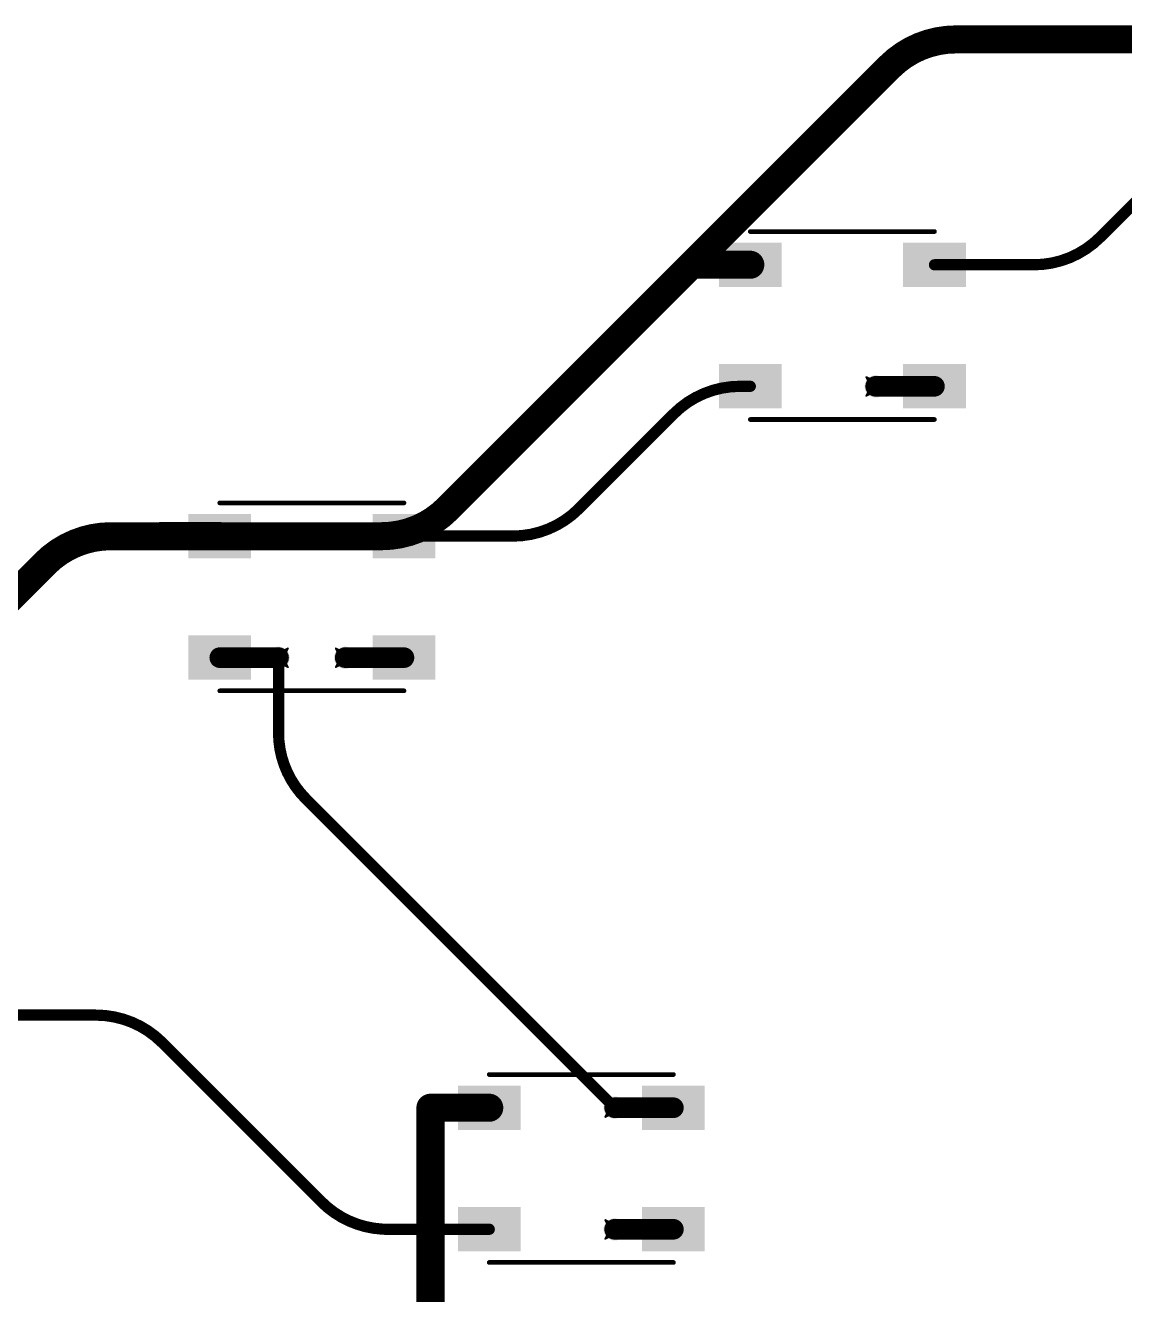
# Model space of a CAD drawing. Header units: inches. Extents: x -11 to 1110, y -7 to 455.
# Drawn here: x 192.5 to 222.35, y 258.86 to 293.32 of the extents above; entities that cross this region are included whole.
import ezdxf

# ---------------------------------------------------------------- set-up
doc = ezdxf.new("R2010")
doc.units = ezdxf.units.IN
for name, color, linetype in [('Bottom Layer', 5, 'Continuous'), ('Drill Drawing', 1, 'Continuous'), ('Top Layer', 1, 'Continuous'), ('Top Overlay', 2, 'Continuous'), ('Top Paste', 8, 'Continuous'), ('Top Solder', 216, 'Continuous'), ('Via Holes', 16, 'Continuous')]:
    doc.layers.add(name, color=color, linetype=linetype)

# ---------------------------------------------------------------- blocks, each defined once
blk = doc.blocks.new('WS2812B_B_W_47')
at = {"layer": 'Top Layer'}
for points in [[(-3.24999985, 2.15000078), (-1.75000031, 2.15000078), (-1.75000031, 1.15000278), (-3.24999985, 1.15000278)], [(3.24999985, 1.15000278), (1.75000031, 1.15000278), (1.75000031, 2.15000078), (3.24999985, 2.15000078)], [(-3.24999985, -1.15000024), (-1.75000031, -1.15000024), (-1.75000031, -2.14999824), (-3.24999985, -2.14999824)], [(1.75000031, -1.15000024), (3.24999985, -1.15000024), (3.24999985, -2.14999824), (1.75000031, -2.14999824)]]:
    blk.add_hatch(color=1, dxfattribs=at).paths.add_polyline_path(points)
at = {"layer": 'Top Paste'}
for points in [[(-3.24999985, 2.15000078), (-1.75000031, 2.15000078), (-1.75000031, 1.15000278), (-3.24999985, 1.15000278)], [(3.24999985, 1.15000278), (1.75000031, 1.15000278), (1.75000031, 2.15000078), (3.24999985, 2.15000078)], [(-3.24999985, -1.15000024), (-1.75000031, -1.15000024), (-1.75000031, -2.14999824), (-3.24999985, -2.14999824)], [(1.75000031, -1.15000024), (3.24999985, -1.15000024), (3.24999985, -2.14999824), (1.75000031, -2.14999824)]]:
    blk.add_hatch(color=8, dxfattribs=at).paths.add_polyline_path(points)
at = {"layer": 'Top Solder'}
for points in [[(-3.35159985, 2.25160078), (-1.64840031, 2.25160078), (-1.64840031, 1.04840278), (-3.35159985, 1.04840278)], [(3.35159985, 1.04840278), (1.64840031, 1.04840278), (1.64840031, 2.25160078), (3.35159985, 2.25160078)], [(-3.35159985, -1.04840024), (-1.64840031, -1.04840024), (-1.64840031, -2.25159824), (-3.35159985, -2.25159824)], [(1.64840031, -1.04840024), (3.35159985, -1.04840024), (3.35159985, -2.25159824), (1.64840031, -2.25159824)]]:
    blk.add_hatch(color=216, dxfattribs=at).paths.add_polyline_path(points)
at = {"layer": 'Top Overlay'}
for points in [[(-2.50000008, 2.55080008, 0.127, 0.127, 0), (2.50000008, 2.55080008, 0.127, 0.127, 0)], [(-3.556, 1.8034, 0.254, 0.254, 0), (-3.429, 1.6764, 0.254, 0.254, 0)], [(-3.556, 1.5494, 0.254, 0.254, 0), (-3.556, 1.8034, 0.254, 0.254, 0)], [(-3.556, 1.5494, 0.254, 0.254, 0), (-3.429, 1.6764, 0.254, 0.254, 0)], [(-2.50000008, -2.55079754, 0.127, 0.127, 0), (2.50000008, -2.55079754, 0.127, 0.127, 0)]]:
    blk.add_lwpolyline(points, format="xyseb", dxfattribs=at)
for points in [[(-2.53175008, 2.55080008, 0.0635, 0.0635, 1), (-2.46825008, 2.55080008, 0.0635, 0.0635, 1)], [(2.46825008, 2.55080008, 0.0635, 0.0635, 1), (2.53175008, 2.55080008, 0.0635, 0.0635, 1)], [(-3.619499999999999, 1.8034, 0.127, 0.127, 1), (-3.4925, 1.8034, 0.127, 0.127, 1)], [(-3.619499999999999, 1.8034, 0.127, 0.127, 1), (-3.4925, 1.8034, 0.127, 0.127, 1)], [(-3.4925, 1.6764, 0.127, 0.127, 1), (-3.3655, 1.6764, 0.127, 0.127, 1)], [(-3.4925, 1.6764, 0.127, 0.127, 1), (-3.3655, 1.6764, 0.127, 0.127, 1)], [(-3.619499999999999, 1.5494, 0.127, 0.127, 1), (-3.4925, 1.5494, 0.127, 0.127, 1)], [(-3.619499999999999, 1.5494, 0.127, 0.127, 1), (-3.4925, 1.5494, 0.127, 0.127, 1)], [(-2.53175008, -2.55079754, 0.0635, 0.0635, 1), (-2.46825008, -2.55079754, 0.0635, 0.0635, 1)], [(2.46825008, -2.55079754, 0.0635, 0.0635, 1), (2.53175008, -2.55079754, 0.0635, 0.0635, 1)]]:
    blk.add_lwpolyline(points, format="xyseb", close=True, dxfattribs=at)
blk = doc.blocks.new('WS2812B_B_W_56')
at = {"layer": 'Top Layer'}
for points in [[(-3.24999985, 2.15000078), (-1.75000031, 2.15000078), (-1.75000031, 1.15000278), (-3.24999985, 1.15000278)], [(3.24999985, 1.15000278), (1.75000031, 1.15000278), (1.75000031, 2.15000078), (3.24999985, 2.15000078)], [(-3.24999985, -1.15000024), (-1.75000031, -1.15000024), (-1.75000031, -2.14999824), (-3.24999985, -2.14999824)], [(1.75000031, -1.15000024), (3.24999985, -1.15000024), (3.24999985, -2.14999824), (1.75000031, -2.14999824)]]:
    blk.add_hatch(color=1, dxfattribs=at).paths.add_polyline_path(points)
at = {"layer": 'Top Paste'}
for points in [[(-3.24999985, 2.15000078), (-1.75000031, 2.15000078), (-1.75000031, 1.15000278), (-3.24999985, 1.15000278)], [(3.24999985, 1.15000278), (1.75000031, 1.15000278), (1.75000031, 2.15000078), (3.24999985, 2.15000078)], [(-3.24999985, -1.15000024), (-1.75000031, -1.15000024), (-1.75000031, -2.14999824), (-3.24999985, -2.14999824)], [(1.75000031, -1.15000024), (3.24999985, -1.15000024), (3.24999985, -2.14999824), (1.75000031, -2.14999824)]]:
    blk.add_hatch(color=8, dxfattribs=at).paths.add_polyline_path(points)
at = {"layer": 'Top Solder'}
for points in [[(-3.35159985, 2.25160078), (-1.64840031, 2.25160078), (-1.64840031, 1.04840278), (-3.35159985, 1.04840278)], [(3.35159985, 1.04840278), (1.64840031, 1.04840278), (1.64840031, 2.25160078), (3.35159985, 2.25160078)], [(-3.35159985, -1.04840024), (-1.64840031, -1.04840024), (-1.64840031, -2.25159824), (-3.35159985, -2.25159824)], [(1.64840031, -1.04840024), (3.35159985, -1.04840024), (3.35159985, -2.25159824), (1.64840031, -2.25159824)]]:
    blk.add_hatch(color=216, dxfattribs=at).paths.add_polyline_path(points)
at = {"layer": 'Top Overlay'}
for points in [[(-2.50000008, 2.55080008, 0.127, 0.127, 0), (2.50000008, 2.55080008, 0.127, 0.127, 0)], [(-3.556, 1.8034, 0.254, 0.254, 0), (-3.429, 1.6764, 0.254, 0.254, 0)], [(-3.556, 1.5494, 0.254, 0.254, 0), (-3.556, 1.8034, 0.254, 0.254, 0)], [(-3.556, 1.5494, 0.254, 0.254, 0), (-3.429, 1.6764, 0.254, 0.254, 0)], [(-2.50000008, -2.55079754, 0.127, 0.127, 0), (2.50000008, -2.55079754, 0.127, 0.127, 0)]]:
    blk.add_lwpolyline(points, format="xyseb", dxfattribs=at)
for points in [[(-2.53175008, 2.55080008, 0.0635, 0.0635, 1), (-2.46825008, 2.55080008, 0.0635, 0.0635, 1)], [(2.46825008, 2.55080008, 0.0635, 0.0635, 1), (2.53175008, 2.55080008, 0.0635, 0.0635, 1)], [(-3.619499999999999, 1.8034, 0.127, 0.127, 1), (-3.4925, 1.8034, 0.127, 0.127, 1)], [(-3.619499999999999, 1.8034, 0.127, 0.127, 1), (-3.4925, 1.8034, 0.127, 0.127, 1)], [(-3.4925, 1.6764, 0.127, 0.127, 1), (-3.3655, 1.6764, 0.127, 0.127, 1)], [(-3.4925, 1.6764, 0.127, 0.127, 1), (-3.3655, 1.6764, 0.127, 0.127, 1)], [(-3.619499999999999, 1.5494, 0.127, 0.127, 1), (-3.4925, 1.5494, 0.127, 0.127, 1)], [(-3.619499999999999, 1.5494, 0.127, 0.127, 1), (-3.4925, 1.5494, 0.127, 0.127, 1)], [(-2.53175008, -2.55079754, 0.0635, 0.0635, 1), (-2.46825008, -2.55079754, 0.0635, 0.0635, 1)], [(2.46825008, -2.55079754, 0.0635, 0.0635, 1), (2.53175008, -2.55079754, 0.0635, 0.0635, 1)]]:
    blk.add_lwpolyline(points, format="xyseb", close=True, dxfattribs=at)
blk = doc.blocks.new('WS2812B_B_W_225')
at = {"layer": 'Top Layer'}
for points in [[(-3.24999985, 2.15000078), (-1.75000031, 2.15000078), (-1.75000031, 1.15000278), (-3.24999985, 1.15000278)], [(3.24999985, 1.15000278), (1.75000031, 1.15000278), (1.75000031, 2.15000078), (3.24999985, 2.15000078)], [(-3.24999985, -1.15000024), (-1.75000031, -1.15000024), (-1.75000031, -2.14999824), (-3.24999985, -2.14999824)], [(1.75000031, -1.15000024), (3.24999985, -1.15000024), (3.24999985, -2.14999824), (1.75000031, -2.14999824)]]:
    blk.add_hatch(color=1, dxfattribs=at).paths.add_polyline_path(points)
at = {"layer": 'Top Paste'}
for points in [[(-3.24999985, 2.15000078), (-1.75000031, 2.15000078), (-1.75000031, 1.15000278), (-3.24999985, 1.15000278)], [(3.24999985, 1.15000278), (1.75000031, 1.15000278), (1.75000031, 2.15000078), (3.24999985, 2.15000078)], [(-3.24999985, -1.15000024), (-1.75000031, -1.15000024), (-1.75000031, -2.14999824), (-3.24999985, -2.14999824)], [(1.75000031, -1.15000024), (3.24999985, -1.15000024), (3.24999985, -2.14999824), (1.75000031, -2.14999824)]]:
    blk.add_hatch(color=8, dxfattribs=at).paths.add_polyline_path(points)
at = {"layer": 'Top Solder'}
for points in [[(-3.35159985, 2.25160078), (-1.64840031, 2.25160078), (-1.64840031, 1.04840278), (-3.35159985, 1.04840278)], [(3.35159985, 1.04840278), (1.64840031, 1.04840278), (1.64840031, 2.25160078), (3.35159985, 2.25160078)], [(-3.35159985, -1.04840024), (-1.64840031, -1.04840024), (-1.64840031, -2.25159824), (-3.35159985, -2.25159824)], [(1.64840031, -1.04840024), (3.35159985, -1.04840024), (3.35159985, -2.25159824), (1.64840031, -2.25159824)]]:
    blk.add_hatch(color=216, dxfattribs=at).paths.add_polyline_path(points)
at = {"layer": 'Top Overlay'}
for points in [[(-2.50000008, 2.55080008, 0.127, 0.127, 0), (2.50000008, 2.55080008, 0.127, 0.127, 0)], [(-3.556, 1.8034, 0.254, 0.254, 0), (-3.429, 1.6764, 0.254, 0.254, 0)], [(-3.556, 1.5494, 0.254, 0.254, 0), (-3.556, 1.8034, 0.254, 0.254, 0)], [(-3.556, 1.5494, 0.254, 0.254, 0), (-3.429, 1.6764, 0.254, 0.254, 0)], [(-2.50000008, -2.55079754, 0.127, 0.127, 0), (2.50000008, -2.55079754, 0.127, 0.127, 0)]]:
    blk.add_lwpolyline(points, format="xyseb", dxfattribs=at)
for points in [[(-2.53175008, 2.55080008, 0.0635, 0.0635, 1), (-2.46825008, 2.55080008, 0.0635, 0.0635, 1)], [(2.46825008, 2.55080008, 0.0635, 0.0635, 1), (2.53175008, 2.55080008, 0.0635, 0.0635, 1)], [(-3.619499999999999, 1.8034, 0.127, 0.127, 1), (-3.4925, 1.8034, 0.127, 0.127, 1)], [(-3.619499999999999, 1.8034, 0.127, 0.127, 1), (-3.4925, 1.8034, 0.127, 0.127, 1)], [(-3.4925, 1.6764, 0.127, 0.127, 1), (-3.3655, 1.6764, 0.127, 0.127, 1)], [(-3.4925, 1.6764, 0.127, 0.127, 1), (-3.3655, 1.6764, 0.127, 0.127, 1)], [(-3.619499999999999, 1.5494, 0.127, 0.127, 1), (-3.4925, 1.5494, 0.127, 0.127, 1)], [(-3.619499999999999, 1.5494, 0.127, 0.127, 1), (-3.4925, 1.5494, 0.127, 0.127, 1)], [(-2.53175008, -2.55079754, 0.0635, 0.0635, 1), (-2.46825008, -2.55079754, 0.0635, 0.0635, 1)], [(2.46825008, -2.55079754, 0.0635, 0.0635, 1), (2.53175008, -2.55079754, 0.0635, 0.0635, 1)]]:
    blk.add_lwpolyline(points, format="xyseb", close=True, dxfattribs=at)

msp = doc.modelspace()

# ---------------------------------------------------------------- hatches: boundary and pattern name
at = {"layer": 'Bottom Layer'}
h = msp.add_hatch(color=5, dxfattribs=at)
edge = h.paths.add_edge_path()
edge.add_arc((210.58816912, 286.8190098), 0.2999994, 0, 360)
h = msp.add_hatch(color=5, dxfattribs=at)
edge = h.paths.add_edge_path()
edge.add_arc((215.58816928, 283.51900878), 0.2999994, 0, 360)
h = msp.add_hatch(color=5, dxfattribs=at)
edge = h.paths.add_edge_path()
edge.add_arc((196.18636912, 279.4530098), 0.2999994, 0, 360)
h = msp.add_hatch(color=5, dxfattribs=at)
edge = h.paths.add_edge_path()
edge.add_arc((199.3776302, 276.15300878), 0.2999994, 0, 360)
h = msp.add_hatch(color=5, dxfattribs=at)
edge = h.paths.add_edge_path()
edge.add_arc((201.18636928, 276.15300878), 0.2999994, 0, 360)
h = msp.add_hatch(color=5, dxfattribs=at)
edge = h.paths.add_edge_path()
edge.add_arc((203.50156912, 263.9336098), 0.2999994, 0, 360)
h = msp.add_hatch(color=5, dxfattribs=at)
edge = h.paths.add_edge_path()
edge.add_arc((208.50156928, 263.9403916), 0.2999994, 0, 360)
h = msp.add_hatch(color=5, dxfattribs=at)
edge = h.paths.add_edge_path()
edge.add_arc((208.50156928, 260.63360878), 0.2999994, 0, 360)
at = {"layer": 'Top Layer'}
h = msp.add_hatch(color=1, dxfattribs=at)
edge = h.paths.add_edge_path()
edge.add_arc((210.58816912, 286.8190098), 0.2999994, 0, 360)
h = msp.add_hatch(color=1, dxfattribs=at)
edge = h.paths.add_edge_path()
edge.add_arc((215.58816928, 283.51900878), 0.2999994, 0, 360)
h = msp.add_hatch(color=1, dxfattribs=at)
edge = h.paths.add_edge_path()
edge.add_arc((196.18636912, 279.4530098), 0.2999994, 0, 360)
h = msp.add_hatch(color=1, dxfattribs=at)
edge = h.paths.add_edge_path()
edge.add_arc((199.3776302, 276.15300878), 0.2999994, 0, 360)
h = msp.add_hatch(color=1, dxfattribs=at)
edge = h.paths.add_edge_path()
edge.add_arc((201.18636928, 276.15300878), 0.2999994, 0, 360)
h = msp.add_hatch(color=1, dxfattribs=at)
edge = h.paths.add_edge_path()
edge.add_arc((203.50156912, 263.9336098), 0.2999994, 0, 360)
h = msp.add_hatch(color=1, dxfattribs=at)
edge = h.paths.add_edge_path()
edge.add_arc((208.50156928, 263.9403916), 0.2999994, 0, 360)
h = msp.add_hatch(color=1, dxfattribs=at)
edge = h.paths.add_edge_path()
edge.add_arc((208.50156928, 260.63360878), 0.2999994, 0, 360)
at = {"layer": 'Via Holes'}
h = msp.add_hatch(color=7, dxfattribs=at)
edge = h.paths.add_edge_path()
edge.add_arc((210.58816912, 286.8190098), 0.1499997, 0, 360)
h = msp.add_hatch(color=7, dxfattribs=at)
edge = h.paths.add_edge_path()
edge.add_arc((215.58816928, 283.51900878), 0.1499997, 0, 360)
h = msp.add_hatch(color=7, dxfattribs=at)
edge = h.paths.add_edge_path()
edge.add_arc((196.18636912, 279.4530098), 0.1499997, 0, 360)
h = msp.add_hatch(color=7, dxfattribs=at)
edge = h.paths.add_edge_path()
edge.add_arc((199.3776302, 276.15300878), 0.1499997, 0, 360)
h = msp.add_hatch(color=7, dxfattribs=at)
edge = h.paths.add_edge_path()
edge.add_arc((201.18636928, 276.15300878), 0.1499997, 0, 360)
h = msp.add_hatch(color=7, dxfattribs=at)
edge = h.paths.add_edge_path()
edge.add_arc((203.50156912, 263.9336098), 0.1499997, 0, 360)
h = msp.add_hatch(color=7, dxfattribs=at)
edge = h.paths.add_edge_path()
edge.add_arc((208.50156928, 263.9403916), 0.1499997, 0, 360)
h = msp.add_hatch(color=7, dxfattribs=at)
edge = h.paths.add_edge_path()
edge.add_arc((208.50156928, 260.63360878), 0.1499997, 0, 360)

# ---------------------------------------------------------------- linework, layer by layer
at = {"layer": 'Bottom Layer'}
for points in [[(215.9656209, 292.19646158, 0.7619999999999999, 0.7619999999999999, -0.198912367379658), (217.76167268, 292.9404098, 0.7619999999999999, 0.7619999999999999, 0)], [(217.76167268, 292.9404098, 0.7619999999999999, 0.7619999999999999, 0), (225.39636912, 292.9404098, 0.7619999999999999, 0.7619999999999999, 0)], [(210.58816912, 286.8190098, 0.7619999999999999, 0.7619999999999999, 0), (215.9656209, 292.19646158, 0.7619999999999999, 0.7619999999999999, 0)], [(203.96611734, 280.19695802, 0.7619999999999999, 0.7619999999999999, 0), (210.58816912, 286.8190098, 0.7619999999999999, 0.7619999999999999, 0)], [(203.96611734, 280.19695802, 0.7619999999999999, 0.7619999999999999, -0.198912367379658), (202.17006556, 279.4530098, 0.7619999999999999, 0.7619999999999999, 0)], [(193.03486158, 278.70906158, 0.7619999999999999, 0.7619999999999999, -0.198912367379658), (194.83091336, 279.4530098, 0.7619999999999999, 0.7619999999999999, 0)], [(194.83091336, 279.4530098, 0.7619999999999999, 0.7619999999999999, 0), (196.18636912, 279.4530098, 0.7619999999999999, 0.7619999999999999, 0)], [(196.18636912, 279.4530098, 0.7619999999999999, 0.7619999999999999, 0), (202.17006556, 279.4530098, 0.7619999999999999, 0.7619999999999999, 0)], [(185.65271734, 271.32691734, 0.7619999999999999, 0.7619999999999999, 0), (193.03486158, 278.70906158, 0.7619999999999999, 0.7619999999999999, 0)], [(199.3776302, 274.11643424, 0.3048, 0.3048, 0), (199.3776302, 276.15300878, 0.3048, 0.3048, 0)], [(200.12157842, 272.32038246, 0.3048, 0.3048, -0.198912367379658), (199.3776302, 274.11643424, 0.3048, 0.3048, 0)], [(200.12157842, 272.32038246, 0.3048, 0.3048, 0), (208.50156928, 263.9403916, 0.3048, 0.3048, 0)], [(203.50156912, 255.63851336, 0.7619999999999999, 0.7619999999999999, 0), (203.50156912, 263.9336098, 0.7619999999999999, 0.7619999999999999, 0)]]:
    msp.add_lwpolyline(points, format="xyseb", dxfattribs=at)
for points in [[(217.57117268, 292.9404098, 0.3809999999999999, 0.3809999999999999, 1), (217.95217268, 292.9404098, 0.3809999999999999, 0.3809999999999999, 1)], [(217.57117268, 292.9404098, 0.3809999999999999, 0.3809999999999999, 1), (217.95217268, 292.9404098, 0.3809999999999999, 0.3809999999999999, 1)], [(215.7751209, 292.19646158, 0.3809999999999999, 0.3809999999999999, 1), (216.1561209, 292.19646158, 0.3809999999999999, 0.3809999999999999, 1)], [(215.7751209, 292.19646158, 0.3809999999999999, 0.3809999999999999, 1), (216.1561209, 292.19646158, 0.3809999999999999, 0.3809999999999999, 1)], [(210.39766912, 286.8190098, 0.3809999999999999, 0.3809999999999999, 1), (210.77866912, 286.8190098, 0.3809999999999999, 0.3809999999999999, 1)], [(210.39766912, 286.8190098, 0.3809999999999999, 0.3809999999999999, 1), (210.77866912, 286.8190098, 0.3809999999999999, 0.3809999999999999, 1)], [(203.77561734, 280.19695802, 0.3809999999999999, 0.3809999999999999, 1), (204.15661734, 280.19695802, 0.3809999999999999, 0.3809999999999999, 1)], [(203.77561734, 280.19695802, 0.3809999999999999, 0.3809999999999999, 1), (204.15661734, 280.19695802, 0.3809999999999999, 0.3809999999999999, 1)], [(194.64041336, 279.4530098, 0.3809999999999999, 0.3809999999999999, 1), (195.02141336, 279.4530098, 0.3809999999999999, 0.3809999999999999, 1)], [(194.64041336, 279.4530098, 0.3809999999999999, 0.3809999999999999, 1), (195.02141336, 279.4530098, 0.3809999999999999, 0.3809999999999999, 1)], [(195.99586912, 279.4530098, 0.3809999999999999, 0.3809999999999999, 1), (196.37686912, 279.4530098, 0.3809999999999999, 0.3809999999999999, 1)], [(195.99586912, 279.4530098, 0.3809999999999999, 0.3809999999999999, 1), (196.37686912, 279.4530098, 0.3809999999999999, 0.3809999999999999, 1)], [(201.97956556, 279.4530098, 0.3809999999999999, 0.3809999999999999, 1), (202.36056556, 279.4530098, 0.3809999999999999, 0.3809999999999999, 1)], [(201.97956556, 279.4530098, 0.3809999999999999, 0.3809999999999999, 1), (202.36056556, 279.4530098, 0.3809999999999999, 0.3809999999999999, 1)], [(192.84436158, 278.70906158, 0.3809999999999999, 0.3809999999999999, 1), (193.22536158, 278.70906158, 0.3809999999999999, 0.3809999999999999, 1)], [(192.84436158, 278.70906158, 0.3809999999999999, 0.3809999999999999, 1), (193.22536158, 278.70906158, 0.3809999999999999, 0.3809999999999999, 1)], [(199.3014302, 276.15300878, 0.1524, 0.1524, 1), (199.4538302, 276.15300878, 0.1524, 0.1524, 1)], [(199.3014302, 274.11643424, 0.1524, 0.1524, 1), (199.4538302, 274.11643424, 0.1524, 0.1524, 1)], [(199.3014302, 274.11643424, 0.1524, 0.1524, 1), (199.4538302, 274.11643424, 0.1524, 0.1524, 1)], [(200.04537842, 272.32038246, 0.1524, 0.1524, 1), (200.19777842, 272.32038246, 0.1524, 0.1524, 1)], [(200.04537842, 272.32038246, 0.1524, 0.1524, 1), (200.19777842, 272.32038246, 0.1524, 0.1524, 1)], [(203.31106912, 263.9336098, 0.3809999999999999, 0.3809999999999999, 1), (203.69206912, 263.9336098, 0.3809999999999999, 0.3809999999999999, 1)], [(208.42536928, 263.9403916, 0.1524, 0.1524, 1), (208.57776928, 263.9403916, 0.1524, 0.1524, 1)]]:
    msp.add_lwpolyline(points, format="xyseb", close=True, dxfattribs=at)
at = {"layer": 'Drill Drawing'}
for points in [[(210.33416912, 287.0730098, 0.0508, 0.0508, 0), (210.58816912, 286.9460098, 0.0508, 0.0508, 0)], [(210.33416912, 287.0730098, 0.0508, 0.0508, 0), (210.46116912, 286.8190098, 0.0508, 0.0508, 0)], [(210.58816912, 286.9460098, 0.0508, 0.0508, 0), (210.84216912, 287.0730098, 0.0508, 0.0508, 0)], [(210.71516912, 286.8190098, 0.0508, 0.0508, 0), (210.84216912, 287.0730098, 0.0508, 0.0508, 0)], [(210.33416912, 286.5650098, 0.0508, 0.0508, 0), (210.46116912, 286.8190098, 0.0508, 0.0508, 0)], [(210.33416912, 286.5650098, 0.0508, 0.0508, 0), (210.58816912, 286.6920098, 0.0508, 0.0508, 0)], [(210.58816912, 286.6920098, 0.0508, 0.0508, 0), (210.84216912, 286.5650098, 0.0508, 0.0508, 0)], [(210.71516912, 286.8190098, 0.0508, 0.0508, 0), (210.84216912, 286.5650098, 0.0508, 0.0508, 0)], [(215.33416928, 283.77300878, 0.0508, 0.0508, 0), (215.58816928, 283.64600878, 0.0508, 0.0508, 0)], [(215.33416928, 283.77300878, 0.0508, 0.0508, 0), (215.46116928, 283.51900878, 0.0508, 0.0508, 0)], [(215.58816928, 283.64600878, 0.0508, 0.0508, 0), (215.84216928, 283.77300878, 0.0508, 0.0508, 0)], [(215.71516928, 283.51900878, 0.0508, 0.0508, 0), (215.84216928, 283.77300878, 0.0508, 0.0508, 0)], [(215.33416928, 283.26500878, 0.0508, 0.0508, 0), (215.46116928, 283.51900878, 0.0508, 0.0508, 0)], [(215.33416928, 283.26500878, 0.0508, 0.0508, 0), (215.58816928, 283.39200878, 0.0508, 0.0508, 0)], [(215.58816928, 283.39200878, 0.0508, 0.0508, 0), (215.84216928, 283.26500878, 0.0508, 0.0508, 0)], [(215.71516928, 283.51900878, 0.0508, 0.0508, 0), (215.84216928, 283.26500878, 0.0508, 0.0508, 0)], [(195.93236912, 279.7070098, 0.0508, 0.0508, 0), (196.18636912, 279.5800098, 0.0508, 0.0508, 0)], [(195.93236912, 279.7070098, 0.0508, 0.0508, 0), (196.05936912, 279.4530098, 0.0508, 0.0508, 0)], [(195.93236912, 279.1990098, 0.0508, 0.0508, 0), (196.05936912, 279.4530098, 0.0508, 0.0508, 0)], [(196.18636912, 279.5800098, 0.0508, 0.0508, 0), (196.44036912, 279.7070098, 0.0508, 0.0508, 0)], [(196.31336912, 279.4530098, 0.0508, 0.0508, 0), (196.44036912, 279.7070098, 0.0508, 0.0508, 0)], [(196.31336912, 279.4530098, 0.0508, 0.0508, 0), (196.44036912, 279.1990098, 0.0508, 0.0508, 0)], [(195.93236912, 279.1990098, 0.0508, 0.0508, 0), (196.18636912, 279.3260098, 0.0508, 0.0508, 0)], [(196.18636912, 279.3260098, 0.0508, 0.0508, 0), (196.44036912, 279.1990098, 0.0508, 0.0508, 0)], [(199.1236302, 276.40700878, 0.0508, 0.0508, 0), (199.3776302, 276.28000878, 0.0508, 0.0508, 0)], [(199.1236302, 276.40700878, 0.0508, 0.0508, 0), (199.2506302, 276.15300878, 0.0508, 0.0508, 0)], [(199.3776302, 276.28000878, 0.0508, 0.0508, 0), (199.6316302, 276.40700878, 0.0508, 0.0508, 0)], [(199.5046302, 276.15300878, 0.0508, 0.0508, 0), (199.6316302, 276.40700878, 0.0508, 0.0508, 0)], [(200.93236928, 276.40700878, 0.0508, 0.0508, 0), (201.18636928, 276.28000878, 0.0508, 0.0508, 0)], [(200.93236928, 276.40700878, 0.0508, 0.0508, 0), (201.05936928, 276.15300878, 0.0508, 0.0508, 0)], [(201.18636928, 276.28000878, 0.0508, 0.0508, 0), (201.44036928, 276.40700878, 0.0508, 0.0508, 0)], [(201.31336928, 276.15300878, 0.0508, 0.0508, 0), (201.44036928, 276.40700878, 0.0508, 0.0508, 0)], [(199.1236302, 275.89900878, 0.0508, 0.0508, 0), (199.2506302, 276.15300878, 0.0508, 0.0508, 0)], [(199.1236302, 275.89900878, 0.0508, 0.0508, 0), (199.3776302, 276.02600878, 0.0508, 0.0508, 0)], [(199.3776302, 276.02600878, 0.0508, 0.0508, 0), (199.6316302, 275.89900878, 0.0508, 0.0508, 0)], [(199.5046302, 276.15300878, 0.0508, 0.0508, 0), (199.6316302, 275.89900878, 0.0508, 0.0508, 0)], [(200.93236928, 275.89900878, 0.0508, 0.0508, 0), (201.05936928, 276.15300878, 0.0508, 0.0508, 0)], [(200.93236928, 275.89900878, 0.0508, 0.0508, 0), (201.18636928, 276.02600878, 0.0508, 0.0508, 0)], [(201.18636928, 276.02600878, 0.0508, 0.0508, 0), (201.44036928, 275.89900878, 0.0508, 0.0508, 0)], [(201.31336928, 276.15300878, 0.0508, 0.0508, 0), (201.44036928, 275.89900878, 0.0508, 0.0508, 0)], [(203.24756912, 264.1876098, 0.0508, 0.0508, 0), (203.50156912, 264.0606098, 0.0508, 0.0508, 0)], [(203.24756912, 264.1876098, 0.0508, 0.0508, 0), (203.37456912, 263.9336098, 0.0508, 0.0508, 0)], [(203.24756912, 263.6796098, 0.0508, 0.0508, 0), (203.37456912, 263.9336098, 0.0508, 0.0508, 0)], [(203.50156912, 264.0606098, 0.0508, 0.0508, 0), (203.75556912, 264.1876098, 0.0508, 0.0508, 0)], [(203.62856912, 263.9336098, 0.0508, 0.0508, 0), (203.75556912, 264.1876098, 0.0508, 0.0508, 0)], [(203.62856912, 263.9336098, 0.0508, 0.0508, 0), (203.75556912, 263.6796098, 0.0508, 0.0508, 0)], [(208.24756928, 264.1943916, 0.0508, 0.0508, 0), (208.50156928, 264.0673916, 0.0508, 0.0508, 0)], [(208.24756928, 264.1943916, 0.0508, 0.0508, 0), (208.37456928, 263.9403916, 0.0508, 0.0508, 0)], [(208.24756928, 263.6863916, 0.0508, 0.0508, 0), (208.37456928, 263.9403916, 0.0508, 0.0508, 0)], [(208.50156928, 264.0673916, 0.0508, 0.0508, 0), (208.75556928, 264.1943916, 0.0508, 0.0508, 0)], [(208.62856928, 263.9403916, 0.0508, 0.0508, 0), (208.75556928, 264.1943916, 0.0508, 0.0508, 0)], [(208.62856928, 263.9403916, 0.0508, 0.0508, 0), (208.75556928, 263.6863916, 0.0508, 0.0508, 0)], [(203.24756912, 263.6796098, 0.0508, 0.0508, 0), (203.50156912, 263.8066098, 0.0508, 0.0508, 0)], [(203.50156912, 263.8066098, 0.0508, 0.0508, 0), (203.75556912, 263.6796098, 0.0508, 0.0508, 0)], [(208.24756928, 263.6863916, 0.0508, 0.0508, 0), (208.50156928, 263.8133916, 0.0508, 0.0508, 0)], [(208.50156928, 263.8133916, 0.0508, 0.0508, 0), (208.75556928, 263.6863916, 0.0508, 0.0508, 0)], [(208.24756928, 260.8876087799999, 0.0508, 0.0508, 0), (208.50156928, 260.76060878, 0.0508, 0.0508, 0)], [(208.24756928, 260.8876087799999, 0.0508, 0.0508, 0), (208.37456928, 260.63360878, 0.0508, 0.0508, 0)], [(208.50156928, 260.76060878, 0.0508, 0.0508, 0), (208.75556928, 260.8876087799999, 0.0508, 0.0508, 0)], [(208.62856928, 260.63360878, 0.0508, 0.0508, 0), (208.75556928, 260.8876087799999, 0.0508, 0.0508, 0)], [(208.24756928, 260.37960878, 0.0508, 0.0508, 0), (208.37456928, 260.63360878, 0.0508, 0.0508, 0)], [(208.24756928, 260.37960878, 0.0508, 0.0508, 0), (208.50156928, 260.50660878, 0.0508, 0.0508, 0)], [(208.50156928, 260.50660878, 0.0508, 0.0508, 0), (208.75556928, 260.37960878, 0.0508, 0.0508, 0)], [(208.62856928, 260.63360878, 0.0508, 0.0508, 0), (208.75556928, 260.37960878, 0.0508, 0.0508, 0)]]:
    msp.add_lwpolyline(points, format="xyseb", dxfattribs=at)
for points in [[(210.32146912, 287.0730098, 0.0254, 0.0254, 1), (210.34686912, 287.0730098, 0.0254, 0.0254, 1)], [(210.32146912, 287.0730098, 0.0254, 0.0254, 1), (210.34686912, 287.0730098, 0.0254, 0.0254, 1)], [(210.82946912, 287.0730098, 0.0254, 0.0254, 1), (210.85486912, 287.0730098, 0.0254, 0.0254, 1)], [(210.82946912, 287.0730098, 0.0254, 0.0254, 1), (210.85486912, 287.0730098, 0.0254, 0.0254, 1)], [(210.44846912, 286.8190098, 0.0254, 0.0254, 1), (210.47386912, 286.8190098, 0.0254, 0.0254, 1)], [(210.44846912, 286.8190098, 0.0254, 0.0254, 1), (210.47386912, 286.8190098, 0.0254, 0.0254, 1)], [(210.57546912, 286.9460098, 0.0254, 0.0254, 1), (210.60086912, 286.9460098, 0.0254, 0.0254, 1)], [(210.57546912, 286.9460098, 0.0254, 0.0254, 1), (210.60086912, 286.9460098, 0.0254, 0.0254, 1)], [(210.57546912, 286.6920098, 0.0254, 0.0254, 1), (210.60086912, 286.6920098, 0.0254, 0.0254, 1)], [(210.57546912, 286.6920098, 0.0254, 0.0254, 1), (210.60086912, 286.6920098, 0.0254, 0.0254, 1)], [(210.70246912, 286.8190098, 0.0254, 0.0254, 1), (210.72786912, 286.8190098, 0.0254, 0.0254, 1)], [(210.70246912, 286.8190098, 0.0254, 0.0254, 1), (210.72786912, 286.8190098, 0.0254, 0.0254, 1)], [(210.32146912, 286.5650098, 0.0254, 0.0254, 1), (210.34686912, 286.5650098, 0.0254, 0.0254, 1)], [(210.32146912, 286.5650098, 0.0254, 0.0254, 1), (210.34686912, 286.5650098, 0.0254, 0.0254, 1)], [(210.82946912, 286.5650098, 0.0254, 0.0254, 1), (210.85486912, 286.5650098, 0.0254, 0.0254, 1)], [(210.82946912, 286.5650098, 0.0254, 0.0254, 1), (210.85486912, 286.5650098, 0.0254, 0.0254, 1)], [(215.32146928, 283.77300878, 0.0254, 0.0254, 1), (215.34686928, 283.77300878, 0.0254, 0.0254, 1)], [(215.32146928, 283.77300878, 0.0254, 0.0254, 1), (215.34686928, 283.77300878, 0.0254, 0.0254, 1)], [(215.57546928, 283.64600878, 0.0254, 0.0254, 1), (215.60086928, 283.64600878, 0.0254, 0.0254, 1)], [(215.57546928, 283.64600878, 0.0254, 0.0254, 1), (215.60086928, 283.64600878, 0.0254, 0.0254, 1)], [(215.82946928, 283.77300878, 0.0254, 0.0254, 1), (215.85486928, 283.77300878, 0.0254, 0.0254, 1)], [(215.82946928, 283.77300878, 0.0254, 0.0254, 1), (215.85486928, 283.77300878, 0.0254, 0.0254, 1)], [(215.32146928, 283.26500878, 0.0254, 0.0254, 1), (215.34686928, 283.26500878, 0.0254, 0.0254, 1)], [(215.32146928, 283.26500878, 0.0254, 0.0254, 1), (215.34686928, 283.26500878, 0.0254, 0.0254, 1)], [(215.44846928, 283.51900878, 0.0254, 0.0254, 1), (215.47386928, 283.51900878, 0.0254, 0.0254, 1)], [(215.44846928, 283.51900878, 0.0254, 0.0254, 1), (215.47386928, 283.51900878, 0.0254, 0.0254, 1)], [(215.57546928, 283.39200878, 0.0254, 0.0254, 1), (215.60086928, 283.39200878, 0.0254, 0.0254, 1)], [(215.57546928, 283.39200878, 0.0254, 0.0254, 1), (215.60086928, 283.39200878, 0.0254, 0.0254, 1)], [(215.70246928, 283.51900878, 0.0254, 0.0254, 1), (215.72786928, 283.51900878, 0.0254, 0.0254, 1)], [(215.70246928, 283.51900878, 0.0254, 0.0254, 1), (215.72786928, 283.51900878, 0.0254, 0.0254, 1)], [(215.82946928, 283.26500878, 0.0254, 0.0254, 1), (215.85486928, 283.26500878, 0.0254, 0.0254, 1)], [(215.82946928, 283.26500878, 0.0254, 0.0254, 1), (215.85486928, 283.26500878, 0.0254, 0.0254, 1)], [(195.91966912, 279.7070098, 0.0254, 0.0254, 1), (195.94506912, 279.7070098, 0.0254, 0.0254, 1)], [(195.91966912, 279.7070098, 0.0254, 0.0254, 1), (195.94506912, 279.7070098, 0.0254, 0.0254, 1)], [(196.04666912, 279.4530098, 0.0254, 0.0254, 1), (196.07206912, 279.4530098, 0.0254, 0.0254, 1)], [(196.04666912, 279.4530098, 0.0254, 0.0254, 1), (196.07206912, 279.4530098, 0.0254, 0.0254, 1)], [(196.17366912, 279.5800098, 0.0254, 0.0254, 1), (196.19906912, 279.5800098, 0.0254, 0.0254, 1)], [(196.17366912, 279.5800098, 0.0254, 0.0254, 1), (196.19906912, 279.5800098, 0.0254, 0.0254, 1)], [(196.30066912, 279.4530098, 0.0254, 0.0254, 1), (196.32606912, 279.4530098, 0.0254, 0.0254, 1)], [(196.30066912, 279.4530098, 0.0254, 0.0254, 1), (196.32606912, 279.4530098, 0.0254, 0.0254, 1)], [(196.42766912, 279.7070098, 0.0254, 0.0254, 1), (196.45306912, 279.7070098, 0.0254, 0.0254, 1)], [(196.42766912, 279.7070098, 0.0254, 0.0254, 1), (196.45306912, 279.7070098, 0.0254, 0.0254, 1)], [(195.91966912, 279.1990098, 0.0254, 0.0254, 1), (195.94506912, 279.1990098, 0.0254, 0.0254, 1)], [(195.91966912, 279.1990098, 0.0254, 0.0254, 1), (195.94506912, 279.1990098, 0.0254, 0.0254, 1)], [(196.17366912, 279.3260098, 0.0254, 0.0254, 1), (196.19906912, 279.3260098, 0.0254, 0.0254, 1)], [(196.17366912, 279.3260098, 0.0254, 0.0254, 1), (196.19906912, 279.3260098, 0.0254, 0.0254, 1)], [(196.42766912, 279.1990098, 0.0254, 0.0254, 1), (196.45306912, 279.1990098, 0.0254, 0.0254, 1)], [(196.42766912, 279.1990098, 0.0254, 0.0254, 1), (196.45306912, 279.1990098, 0.0254, 0.0254, 1)], [(199.1109302, 276.40700878, 0.0254, 0.0254, 1), (199.1363302, 276.40700878, 0.0254, 0.0254, 1)], [(199.1109302, 276.40700878, 0.0254, 0.0254, 1), (199.1363302, 276.40700878, 0.0254, 0.0254, 1)], [(199.6189302, 276.40700878, 0.0254, 0.0254, 1), (199.6443302, 276.40700878, 0.0254, 0.0254, 1)], [(199.6189302, 276.40700878, 0.0254, 0.0254, 1), (199.6443302, 276.40700878, 0.0254, 0.0254, 1)], [(200.91966928, 276.40700878, 0.0254, 0.0254, 1), (200.94506928, 276.40700878, 0.0254, 0.0254, 1)], [(200.91966928, 276.40700878, 0.0254, 0.0254, 1), (200.94506928, 276.40700878, 0.0254, 0.0254, 1)], [(201.42766928, 276.40700878, 0.0254, 0.0254, 1), (201.45306928, 276.40700878, 0.0254, 0.0254, 1)], [(201.42766928, 276.40700878, 0.0254, 0.0254, 1), (201.45306928, 276.40700878, 0.0254, 0.0254, 1)], [(199.2379302, 276.15300878, 0.0254, 0.0254, 1), (199.2633302, 276.15300878, 0.0254, 0.0254, 1)], [(199.2379302, 276.15300878, 0.0254, 0.0254, 1), (199.2633302, 276.15300878, 0.0254, 0.0254, 1)], [(199.3649302, 276.28000878, 0.0254, 0.0254, 1), (199.3903302, 276.28000878, 0.0254, 0.0254, 1)], [(199.3649302, 276.28000878, 0.0254, 0.0254, 1), (199.3903302, 276.28000878, 0.0254, 0.0254, 1)], [(199.3649302, 276.02600878, 0.0254, 0.0254, 1), (199.3903302, 276.02600878, 0.0254, 0.0254, 1)], [(199.3649302, 276.02600878, 0.0254, 0.0254, 1), (199.3903302, 276.02600878, 0.0254, 0.0254, 1)], [(199.4919302, 276.15300878, 0.0254, 0.0254, 1), (199.5173302, 276.15300878, 0.0254, 0.0254, 1)], [(199.4919302, 276.15300878, 0.0254, 0.0254, 1), (199.5173302, 276.15300878, 0.0254, 0.0254, 1)], [(201.04666928, 276.15300878, 0.0254, 0.0254, 1), (201.07206928, 276.15300878, 0.0254, 0.0254, 1)], [(201.04666928, 276.15300878, 0.0254, 0.0254, 1), (201.07206928, 276.15300878, 0.0254, 0.0254, 1)], [(201.17366928, 276.28000878, 0.0254, 0.0254, 1), (201.19906928, 276.28000878, 0.0254, 0.0254, 1)], [(201.17366928, 276.28000878, 0.0254, 0.0254, 1), (201.19906928, 276.28000878, 0.0254, 0.0254, 1)], [(201.17366928, 276.02600878, 0.0254, 0.0254, 1), (201.19906928, 276.02600878, 0.0254, 0.0254, 1)], [(201.17366928, 276.02600878, 0.0254, 0.0254, 1), (201.19906928, 276.02600878, 0.0254, 0.0254, 1)], [(201.30066928, 276.15300878, 0.0254, 0.0254, 1), (201.32606928, 276.15300878, 0.0254, 0.0254, 1)], [(201.30066928, 276.15300878, 0.0254, 0.0254, 1), (201.32606928, 276.15300878, 0.0254, 0.0254, 1)], [(199.1109302, 275.89900878, 0.0254, 0.0254, 1), (199.1363302, 275.89900878, 0.0254, 0.0254, 1)], [(199.1109302, 275.89900878, 0.0254, 0.0254, 1), (199.1363302, 275.89900878, 0.0254, 0.0254, 1)], [(199.6189302, 275.89900878, 0.0254, 0.0254, 1), (199.6443302, 275.89900878, 0.0254, 0.0254, 1)], [(199.6189302, 275.89900878, 0.0254, 0.0254, 1), (199.6443302, 275.89900878, 0.0254, 0.0254, 1)], [(200.91966928, 275.89900878, 0.0254, 0.0254, 1), (200.94506928, 275.89900878, 0.0254, 0.0254, 1)], [(200.91966928, 275.89900878, 0.0254, 0.0254, 1), (200.94506928, 275.89900878, 0.0254, 0.0254, 1)], [(201.42766928, 275.89900878, 0.0254, 0.0254, 1), (201.45306928, 275.89900878, 0.0254, 0.0254, 1)], [(201.42766928, 275.89900878, 0.0254, 0.0254, 1), (201.45306928, 275.89900878, 0.0254, 0.0254, 1)], [(203.23486912, 264.1876098, 0.0254, 0.0254, 1), (203.26026912, 264.1876098, 0.0254, 0.0254, 1)], [(203.23486912, 264.1876098, 0.0254, 0.0254, 1), (203.26026912, 264.1876098, 0.0254, 0.0254, 1)], [(203.36186912, 263.9336098, 0.0254, 0.0254, 1), (203.38726912, 263.9336098, 0.0254, 0.0254, 1)], [(203.36186912, 263.9336098, 0.0254, 0.0254, 1), (203.38726912, 263.9336098, 0.0254, 0.0254, 1)], [(203.48886912, 264.0606098, 0.0254, 0.0254, 1), (203.51426912, 264.0606098, 0.0254, 0.0254, 1)], [(203.48886912, 264.0606098, 0.0254, 0.0254, 1), (203.51426912, 264.0606098, 0.0254, 0.0254, 1)], [(203.61586912, 263.9336098, 0.0254, 0.0254, 1), (203.64126912, 263.9336098, 0.0254, 0.0254, 1)], [(203.61586912, 263.9336098, 0.0254, 0.0254, 1), (203.64126912, 263.9336098, 0.0254, 0.0254, 1)], [(203.74286912, 264.1876098, 0.0254, 0.0254, 1), (203.76826912, 264.1876098, 0.0254, 0.0254, 1)], [(203.74286912, 264.1876098, 0.0254, 0.0254, 1), (203.76826912, 264.1876098, 0.0254, 0.0254, 1)], [(208.23486928, 264.1943916, 0.0254, 0.0254, 1), (208.26026928, 264.1943916, 0.0254, 0.0254, 1)], [(208.23486928, 264.1943916, 0.0254, 0.0254, 1), (208.26026928, 264.1943916, 0.0254, 0.0254, 1)], [(208.36186928, 263.9403916, 0.0254, 0.0254, 1), (208.38726928, 263.9403916, 0.0254, 0.0254, 1)], [(208.36186928, 263.9403916, 0.0254, 0.0254, 1), (208.38726928, 263.9403916, 0.0254, 0.0254, 1)], [(208.48886928, 264.0673916, 0.0254, 0.0254, 1), (208.51426928, 264.0673916, 0.0254, 0.0254, 1)], [(208.48886928, 264.0673916, 0.0254, 0.0254, 1), (208.51426928, 264.0673916, 0.0254, 0.0254, 1)], [(208.61586928, 263.9403916, 0.0254, 0.0254, 1), (208.64126928, 263.9403916, 0.0254, 0.0254, 1)], [(208.61586928, 263.9403916, 0.0254, 0.0254, 1), (208.64126928, 263.9403916, 0.0254, 0.0254, 1)], [(208.74286928, 264.1943916, 0.0254, 0.0254, 1), (208.76826928, 264.1943916, 0.0254, 0.0254, 1)], [(208.74286928, 264.1943916, 0.0254, 0.0254, 1), (208.76826928, 264.1943916, 0.0254, 0.0254, 1)], [(203.23486912, 263.6796098, 0.0254, 0.0254, 1), (203.26026912, 263.6796098, 0.0254, 0.0254, 1)], [(203.23486912, 263.6796098, 0.0254, 0.0254, 1), (203.26026912, 263.6796098, 0.0254, 0.0254, 1)], [(203.48886912, 263.8066098, 0.0254, 0.0254, 1), (203.51426912, 263.8066098, 0.0254, 0.0254, 1)], [(203.48886912, 263.8066098, 0.0254, 0.0254, 1), (203.51426912, 263.8066098, 0.0254, 0.0254, 1)], [(203.74286912, 263.6796098, 0.0254, 0.0254, 1), (203.76826912, 263.6796098, 0.0254, 0.0254, 1)], [(203.74286912, 263.6796098, 0.0254, 0.0254, 1), (203.76826912, 263.6796098, 0.0254, 0.0254, 1)], [(208.23486928, 263.6863916, 0.0254, 0.0254, 1), (208.26026928, 263.6863916, 0.0254, 0.0254, 1)], [(208.23486928, 263.6863916, 0.0254, 0.0254, 1), (208.26026928, 263.6863916, 0.0254, 0.0254, 1)], [(208.48886928, 263.8133916, 0.0254, 0.0254, 1), (208.51426928, 263.8133916, 0.0254, 0.0254, 1)], [(208.48886928, 263.8133916, 0.0254, 0.0254, 1), (208.51426928, 263.8133916, 0.0254, 0.0254, 1)], [(208.74286928, 263.6863916, 0.0254, 0.0254, 1), (208.76826928, 263.6863916, 0.0254, 0.0254, 1)], [(208.74286928, 263.6863916, 0.0254, 0.0254, 1), (208.76826928, 263.6863916, 0.0254, 0.0254, 1)], [(208.23486928, 260.8876087799999, 0.0254, 0.0254, 1), (208.26026928, 260.8876087799999, 0.0254, 0.0254, 1)], [(208.23486928, 260.8876087799999, 0.0254, 0.0254, 1), (208.26026928, 260.8876087799999, 0.0254, 0.0254, 1)], [(208.74286928, 260.8876087799999, 0.0254, 0.0254, 1), (208.76826928, 260.8876087799999, 0.0254, 0.0254, 1)], [(208.74286928, 260.8876087799999, 0.0254, 0.0254, 1), (208.76826928, 260.8876087799999, 0.0254, 0.0254, 1)], [(208.36186928, 260.63360878, 0.0254, 0.0254, 1), (208.38726928, 260.63360878, 0.0254, 0.0254, 1)], [(208.36186928, 260.63360878, 0.0254, 0.0254, 1), (208.38726928, 260.63360878, 0.0254, 0.0254, 1)], [(208.48886928, 260.76060878, 0.0254, 0.0254, 1), (208.51426928, 260.76060878, 0.0254, 0.0254, 1)], [(208.48886928, 260.76060878, 0.0254, 0.0254, 1), (208.51426928, 260.76060878, 0.0254, 0.0254, 1)], [(208.48886928, 260.50660878, 0.0254, 0.0254, 1), (208.51426928, 260.50660878, 0.0254, 0.0254, 1)], [(208.48886928, 260.50660878, 0.0254, 0.0254, 1), (208.51426928, 260.50660878, 0.0254, 0.0254, 1)], [(208.61586928, 260.63360878, 0.0254, 0.0254, 1), (208.64126928, 260.63360878, 0.0254, 0.0254, 1)], [(208.61586928, 260.63360878, 0.0254, 0.0254, 1), (208.64126928, 260.63360878, 0.0254, 0.0254, 1)], [(208.23486928, 260.37960878, 0.0254, 0.0254, 1), (208.26026928, 260.37960878, 0.0254, 0.0254, 1)], [(208.23486928, 260.37960878, 0.0254, 0.0254, 1), (208.26026928, 260.37960878, 0.0254, 0.0254, 1)], [(208.74286928, 260.37960878, 0.0254, 0.0254, 1), (208.76826928, 260.37960878, 0.0254, 0.0254, 1)], [(208.74286928, 260.37960878, 0.0254, 0.0254, 1), (208.76826928, 260.37960878, 0.0254, 0.0254, 1)]]:
    msp.add_lwpolyline(points, format="xyseb", close=True, dxfattribs=at)
at = {"layer": 'Top Layer'}
for points in [[(221.67874892, 287.56634892, 0.3048, 0.3048, 0), (223.01225146, 288.89985146, 0.3048, 0.3048, 0)], [(221.67874892, 287.56634892, 0.3048, 0.3048, -0.198912367379658), (219.88269714, 286.8224007, 0.3048, 0.3048, 0)], [(210.58816912, 286.8224007, 0.7619999999999999, 0.7619999999999999, 0), (212.18379966, 286.8224007, 0.7619999999999999, 0.7619999999999999, 0)], [(217.18379982, 286.8224007, 0.3048, 0.3048, 0), (219.88269714, 286.8224007, 0.3048, 0.3048, 0)], [(210.10905146, 282.77845146, 0.3048, 0.3048, -0.198912367379658), (211.90510324, 283.52239968, 0.3048, 0.3048, 0)], [(211.90510324, 283.52239968, 0.3048, 0.3048, 0), (212.18379966, 283.52239968, 0.3048, 0.3048, 0)], [(215.58816928, 283.52239968, 0.5588, 0.5588, 0), (217.18379982, 283.52239968, 0.5588, 0.5588, 0)], [(207.53094892, 280.20034892, 0.3048, 0.3048, 0), (210.10905146, 282.77845146, 0.3048, 0.3048, 0)], [(207.53094892, 280.20034892, 0.3048, 0.3048, -0.198912367379658), (205.73489714, 279.4564007, 0.3048, 0.3048, 0)], [(196.18636912, 279.4564007, 0.7619999999999999, 0.7619999999999999, 0), (197.78199966, 279.4564007, 0.7619999999999999, 0.7619999999999999, 0)], [(202.78199982, 279.4564007, 0.3048, 0.3048, 0), (205.73489714, 279.4564007, 0.3048, 0.3048, 0)], [(197.78199966, 276.15639968, 0.5588, 0.5588, 0), (199.3776302, 276.15639968, 0.5588, 0.5588, 0)], [(201.18636928, 276.15639968, 0.5588, 0.5588, 0), (202.78199982, 276.15639968, 0.5588, 0.5588, 0)], [(191.50439982, 266.4516007, 0.3048, 0.3048, 0), (194.42069574, 266.4516007, 0.3048, 0.3048, 0)], [(194.42069574, 266.4516007, 0.3048, 0.3048, -0.198912367379658), (196.21674752, 265.70765248, 0.3048, 0.3048, 0)], [(196.21674752, 265.70765248, 0.3048, 0.3048, 0), (200.5434521, 261.3809479, 0.3048, 0.3048, 0)], [(203.50156912, 263.9370006999999, 0.7619999999999999, 0.7619999999999999, 0), (205.09719966, 263.9370006999999, 0.7619999999999999, 0.7619999999999999, 0)], [(208.50156928, 263.9370006999999, 0.5588, 0.5588, 0), (210.09719982, 263.9370006999999, 0.5588, 0.5588, 0)], [(202.18105106, 260.6419476, 0.3048, 0.3048, -0.1827379937939989), (200.5434521, 261.3809479, 0.3048, 0.3048, 0)], [(208.50156928, 260.63699968, 0.5588, 0.5588, 0), (210.09719982, 260.63699968, 0.5588, 0.5588, 0)], [(202.33950388, 260.63699968, 0.3048, 0.3048, -0.01560707442592379), (202.18105106, 260.6419476, 0.3048, 0.3048, 0)], [(202.33950388, 260.63699968, 0.3048, 0.3048, 0), (205.09719966, 260.63699968, 0.3048, 0.3048, 0)]]:
    msp.add_lwpolyline(points, format="xyseb", dxfattribs=at)
for points in [[(221.60254892, 287.56634892, 0.1524, 0.1524, 1), (221.75494892, 287.56634892, 0.1524, 0.1524, 1)], [(221.60254892, 287.56634892, 0.1524, 0.1524, 1), (221.75494892, 287.56634892, 0.1524, 0.1524, 1)], [(210.39766912, 286.8224007, 0.3809999999999999, 0.3809999999999999, 1), (210.77866912, 286.8224007, 0.3809999999999999, 0.3809999999999999, 1)], [(211.99329966, 286.8224007, 0.3809999999999999, 0.3809999999999999, 1), (212.37429966, 286.8224007, 0.3809999999999999, 0.3809999999999999, 1)], [(217.10759982, 286.8224007, 0.1524, 0.1524, 1), (217.25999982, 286.8224007, 0.1524, 0.1524, 1)], [(219.80649714, 286.8224007, 0.1524, 0.1524, 1), (219.95889714, 286.8224007, 0.1524, 0.1524, 1)], [(219.80649714, 286.8224007, 0.1524, 0.1524, 1), (219.95889714, 286.8224007, 0.1524, 0.1524, 1)], [(211.82890324, 283.52239968, 0.1524, 0.1524, 1), (211.98130324, 283.52239968, 0.1524, 0.1524, 1)], [(211.82890324, 283.52239968, 0.1524, 0.1524, 1), (211.98130324, 283.52239968, 0.1524, 0.1524, 1)], [(212.10759966, 283.52239968, 0.1524, 0.1524, 1), (212.25999966, 283.52239968, 0.1524, 0.1524, 1)], [(215.44846928, 283.52239968, 0.2794, 0.2794, 1), (215.72786928, 283.52239968, 0.2794, 0.2794, 1)], [(217.04409982, 283.52239968, 0.2794, 0.2794, 1), (217.32349982, 283.52239968, 0.2794, 0.2794, 1)], [(210.03285146, 282.77845146, 0.1524, 0.1524, 1), (210.18525146, 282.77845146, 0.1524, 0.1524, 1)], [(210.03285146, 282.77845146, 0.1524, 0.1524, 1), (210.18525146, 282.77845146, 0.1524, 0.1524, 1)], [(207.45474892, 280.20034892, 0.1524, 0.1524, 1), (207.60714892, 280.20034892, 0.1524, 0.1524, 1)], [(207.45474892, 280.20034892, 0.1524, 0.1524, 1), (207.60714892, 280.20034892, 0.1524, 0.1524, 1)], [(195.99586912, 279.4564007, 0.3809999999999999, 0.3809999999999999, 1), (196.37686912, 279.4564007, 0.3809999999999999, 0.3809999999999999, 1)], [(197.59149966, 279.4564007, 0.3809999999999999, 0.3809999999999999, 1), (197.97249966, 279.4564007, 0.3809999999999999, 0.3809999999999999, 1)], [(202.70579982, 279.4564007, 0.1524, 0.1524, 1), (202.85819982, 279.4564007, 0.1524, 0.1524, 1)], [(205.65869714, 279.4564007, 0.1524, 0.1524, 1), (205.81109714, 279.4564007, 0.1524, 0.1524, 1)], [(205.65869714, 279.4564007, 0.1524, 0.1524, 1), (205.81109714, 279.4564007, 0.1524, 0.1524, 1)], [(197.64229966, 276.15639968, 0.2794, 0.2794, 1), (197.92169966, 276.15639968, 0.2794, 0.2794, 1)], [(199.2379302, 276.15639968, 0.2794, 0.2794, 1), (199.5173302, 276.15639968, 0.2794, 0.2794, 1)], [(201.04666928, 276.15639968, 0.2794, 0.2794, 1), (201.32606928, 276.15639968, 0.2794, 0.2794, 1)], [(202.64229982, 276.15639968, 0.2794, 0.2794, 1), (202.92169982, 276.15639968, 0.2794, 0.2794, 1)], [(194.34449574, 266.4516007, 0.1524, 0.1524, 1), (194.49689574, 266.4516007, 0.1524, 0.1524, 1)], [(194.34449574, 266.4516007, 0.1524, 0.1524, 1), (194.49689574, 266.4516007, 0.1524, 0.1524, 1)], [(196.14054752, 265.70765248, 0.1524, 0.1524, 1), (196.29294752, 265.70765248, 0.1524, 0.1524, 1)], [(196.14054752, 265.70765248, 0.1524, 0.1524, 1), (196.29294752, 265.70765248, 0.1524, 0.1524, 1)], [(203.31106912, 263.9370006999999, 0.3809999999999999, 0.3809999999999999, 1), (203.69206912, 263.9370006999999, 0.3809999999999999, 0.3809999999999999, 1)], [(204.90669966, 263.9370006999999, 0.3809999999999999, 0.3809999999999999, 1), (205.28769966, 263.9370006999999, 0.3809999999999999, 0.3809999999999999, 1)], [(208.36186928, 263.9370006999999, 0.2794, 0.2794, 1), (208.64126928, 263.9370006999999, 0.2794, 0.2794, 1)], [(209.95749982, 263.9370006999999, 0.2794, 0.2794, 1), (210.23689982, 263.9370006999999, 0.2794, 0.2794, 1)], [(200.4672521, 261.3809479, 0.1524, 0.1524, 1), (200.6196521, 261.3809479, 0.1524, 0.1524, 1)], [(200.4672521, 261.3809479, 0.1524, 0.1524, 1), (200.6196521, 261.3809479, 0.1524, 0.1524, 1)], [(208.36186928, 260.63699968, 0.2794, 0.2794, 1), (208.64126928, 260.63699968, 0.2794, 0.2794, 1)], [(209.95749982, 260.63699968, 0.2794, 0.2794, 1), (210.23689982, 260.63699968, 0.2794, 0.2794, 1)], [(202.10485106, 260.6419476, 0.1524, 0.1524, 1), (202.25725106, 260.6419476, 0.1524, 0.1524, 1)], [(202.10485106, 260.6419476, 0.1524, 0.1524, 1), (202.25725106, 260.6419476, 0.1524, 0.1524, 1)], [(202.26330388, 260.63699968, 0.1524, 0.1524, 1), (202.41570388, 260.63699968, 0.1524, 0.1524, 1)], [(202.26330388, 260.63699968, 0.1524, 0.1524, 1), (202.41570388, 260.63699968, 0.1524, 0.1524, 1)], [(205.02099966, 260.63699968, 0.1524, 0.1524, 1), (205.17339966, 260.63699968, 0.1524, 0.1524, 1)]]:
    msp.add_lwpolyline(points, format="xyseb", close=True, dxfattribs=at)

# ---------------------------------------------------------------- block references
for name, p in [('WS2812B_B_W_56', (214.68379974, 285.17239892)), ('WS2812B_B_W_47', (200.28199974, 277.80639892)), ('WS2812B_B_W_225', (207.59719974, 262.28699892))]:
    msp.add_blockref(name, p)

doc.saveas('drawing.dxf')
